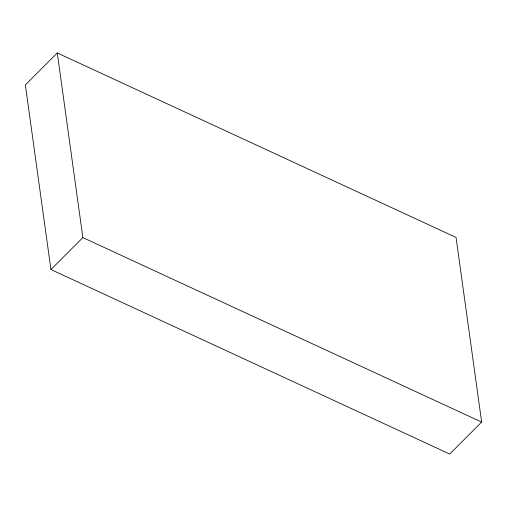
<?xml version="1.0" encoding="UTF-8"?>
<svg xmlns="http://www.w3.org/2000/svg" width="507" height="507" viewBox="0 0 507 507"><rect width="100%" height="100%" fill="white"/><g stroke="black" fill="none" stroke-linecap="round" stroke-linejoin="round"><path stroke-width="0.76" d="M57.272 52.943L25.35 84.916L50.941 269.553L449.728 454.057L481.65 422.084L456.059 237.447L57.272 52.943L82.863 237.587L50.941 269.553M82.863 237.587L481.65 422.084"/></g></svg>
